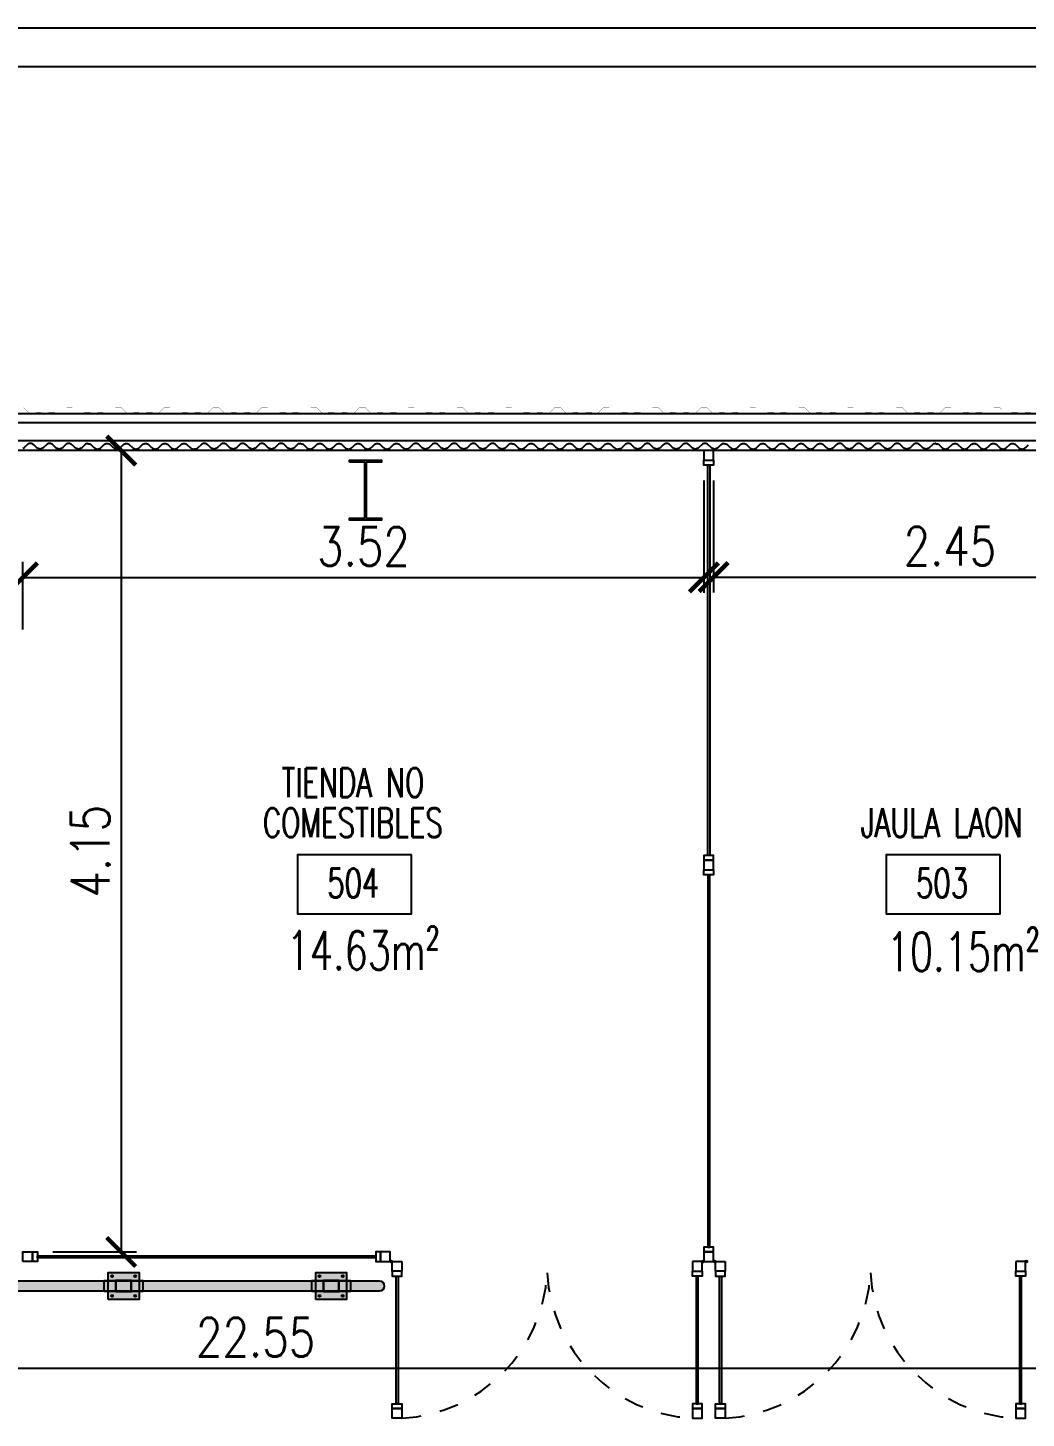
# Model space of a CAD drawing. Header units: millimetres. Extents: x -129 to 3172, y -143 to 919.
# Drawn here: x -38.88 to -33.71, y 36.58 to 43.78 of the extents above; entities that cross this region are included whole.
import ezdxf
from ezdxf.enums import TextEntityAlignment as Align

# ---------------------------------------------------------------- set-up
doc = ezdxf.new("R2010")
doc.units = ezdxf.units.MM
doc.header["$LTSCALE"] = 0.1
doc.linetypes.add('DASHED2', pattern=[0.375, 0.25, -0.125])
doc.linetypes.add('HIDDEN', pattern=[9.525, 6.35, -3.175])
for name, color, linetype in [('A-CHAPA ACANALADA', 8, 'Continuous'), ('A-CHAPA TRAPEZOIDAL', 3, 'Continuous'), ('A-VISTAS', 251, 'Continuous'), ('C-METALICA', 8, 'Continuous'), ('D-PARACHOQUE', 8, 'Continuous'), ('MET-COLUMNA METALICA', 3, 'Continuous'), ('MET-CORREAS DE CV', 1, 'Continuous'), ('MET-LANA VIDRIO', 8, 'Continuous'), ('R-CUADRO REF', 1, 'Continuous'), ('R-NOMBRE LOCAL', 7, 'Continuous'), ('RLV-CORDONES', 2, 'Continuous'), ('zA-COTAS', 1, 'Continuous'), ('zA-TXT SUPS', 2, 'Continuous')]:
    doc.layers.add(name, color=color, linetype=linetype)
doc.styles.add('ROMANS', font='ROMANS.SHX', dxfattribs={"width": 0.8, "height": 0.2})
doc.styles.add('VAUX', font='romans.shx', dxfattribs={"width": 0.85})
doc.linetypes.add('REFERENCIAL CORTE TRANSVERSAL WM$0$BATTING', pattern='A,0.00254,-2.54,[134,ltypeshp.shx,S=2.54,R=0,X=-2.54,Y=0],-5.08,[134,ltypeshp.shx,S=2.54,R=180,X=2.54,Y=0],-2.54', length=10.16254)
doc.dimstyles.new('COTA 1-125', dxfattribs={"dimtxt": 0.2, "dimasz": 0.15, "dimexe": 0.08, "dimexo": 0.08, "dimgap": 0.06, "dimtad": 1, "dimzin": 0, "dimdsep": 46, "dimtxsty": 'ROMANS', "dimblk": 'ARCHTICK', "dimcen": 0, "dimclrd": 256, "dimclre": 8, "dimclrt": 3, "dimadec": 0, "dimazin": 0, "dimtfac": 1, "dimtofl": 0, "dimtmove": 0, "dimatfit": 3, "dimldrblk": 'ARCHTICK', "dimfxl": 1, "dimtolj": 1, "dimtzin": 0, "dimlwd": -1, "dimlwe": -1, "dimarcsym": 0})

# ---------------------------------------------------------------- blocks, each defined once
blk = doc.blocks.new('CMETP')
at = {"layer": 'MET-COLUMNA METALICA'}
blk.add_hatch(color=256, dxfattribs=at).paths.add_polyline_path([(-0.0825, 0), (-0.0825, 0.0097), (-0.0073, 0.0097, 0.414214), (-0.0029, 0.0141), (-0.0029, 0.2958, 0.414214), (-0.0073, 0.3002), (-0.0825, 0.3002), (-0.0825, 0.31), (0.0825, 0.31), (0.0825, 0.3002), (0.0073, 0.3002, 0.414214), (0.0029, 0.2958), (0.0029, 0.0141, 0.414214), (0.0073, 0.0097), (0.0825, 0.0097), (0.0825, 0)])
blk.add_lwpolyline([(0.0825, 0.3002), (0.0825, 0.31), (-0.0825, 0.31), (-0.0825, 0.3002), (-0.0073, 0.3002, -0.414214), (-0.0029, 0.2958), (-0.0029, 0.0141, -0.414214), (-0.0073, 0.0097), (-0.0825, 0.0097), (-0.0825, 0), (0.0825, 0), (0.0825, 0.0097), (0.0073, 0.0097, -0.414214), (0.0029, 0.0141), (0.0029, 0.2958, -0.414214), (0.0073, 0.3002)], format="xyb", close=True, dxfattribs=at)
blk = doc.blocks.new('N Local')
at = {"layer": 'R-CUADRO REF'}
blk.add_lwpolyline([(6337.1934, -934.8286), (6337.93, -934.8286), (6337.93, -935.2124), (6337.1934, -935.2124)], close=True, dxfattribs=at)
at = {"layer": 'R-CUADRO REF', "lineweight": 0, "style": 'VAUX', "width": 0.85}
blk.add_attdef('NUMERO', text='', height=0.1823, dxfattribs=at).set_placement((6337.5847, -935.1061), align=Align.CENTER)
at = {"layer": 'R-NOMBRE LOCAL', "lineweight": 0, "style": 'VAUX', "width": 0.85}
for p in [(6337.5718, -934.4549), (6337.5718, -934.7149)]:
    blk.add_attdef('NOMBRE', text='', height=0.1823, dxfattribs=at).set_placement(p, align=Align.CENTER)
blk = doc.blocks.new('PLT - Parachoque pie')
at = {"layer": 'D-PARACHOQUE'}
blk.add_hatch(color=254, dxfattribs=at).paths.add_polyline_path([(0, 0.16), (0.14, 0.16), (0.14, 0), (0, 0)])
h = blk.add_hatch(color=253, dxfattribs=at)
h.paths.add_polyline_path([(0.041, 0.18), (0.099, 0.18), (0.099, 0.12), (0.041, 0.12)])
h.paths.add_polyline_path([(0.04, 0.12), (0.1, 0.12), (0.1, 0.04), (0.04, 0.04)])
h.paths.add_polyline_path([(0.041, 0.04), (0.099, 0.04), (0.099, -0.02), (0.041, -0.02)])
for points in [[(0, 0.16), (0.14, 0.16), (0.14, 0), (0, 0)], [(0.041, 0.18), (0.099, 0.18), (0.099, 0.12), (0.041, 0.12)], [(0.04, 0.12), (0.1, 0.12), (0.1, 0.04), (0.04, 0.04)], [(0.041, 0.04), (0.099, 0.04), (0.099, -0.02), (0.041, -0.02)]]:
    blk.add_lwpolyline(points, close=True, dxfattribs=at)
for centre in [(0.0184, 0.1398, -0.0122), (0.1216, 0.1398, -0.0122), (0.0184, 0.0202, -0.0122), (0.1216, 0.0202, -0.0122)]:
    blk.add_circle(centre, 0.00498, dxfattribs=at)
blk = doc.blocks.new('_ARCHTICK')
at = {"color": 0, "linetype": 'ByBlock', "const_width": 0.15}
blk.add_lwpolyline([(-0.5, -0.5), (0.5, 0.5)], dxfattribs=at)
blk = doc.blocks.new('*D388')
at = {"layer": 'Defpoints', "color": 0, "transparency": 16777216}
for p in [(-35.3788, 41.5131, -0.0219), (-35.3788, 40.9314), (-38.9038, 40.582, -0.0132)]:
    blk.add_point(p, dxfattribs=at)
at = {"layer": 'zA-COTAS', "color": 8, "linetype": 'HIDDEN', "transparency": 16777216}
for p, q in [((-35.3788, 41.4331), (-35.3788, 40.8514)), ((-38.9038, 40.662), (-38.9038, 41.0114))]:
    blk.add_line(p, q, dxfattribs=at)
at = {"layer": 'zA-COTAS', "transparency": 16777216}
blk.add_line((-38.9038, 40.9314), (-35.3788, 40.9314), dxfattribs=at)
at = {"layer": 'zA-COTAS', "transparency": 16777216, "xscale": 0.15, "yscale": 0.15, "zscale": 0.15, "rotation": 180}
blk.add_blockref('_ARCHTICK', (-38.9038, 40.9314), dxfattribs=at)
at = {"layer": 'zA-COTAS', "transparency": 16777216, "xscale": 0.15, "yscale": 0.15, "zscale": 0.15}
blk.add_blockref('_ARCHTICK', (-35.3788, 40.9314), dxfattribs=at)
at = {"layer": 'zA-COTAS', "color": 3, "transparency": 16777216, "insert": (-37.1413, 41.0914), "char_height": 0.2, "attachment_point": 5, "style": 'ROMANS'}
blk.add_mtext('\\A1;3.52', dxfattribs=at)
blk = doc.blocks.new('*D389')
at = {"layer": 'Defpoints', "color": 0, "transparency": 16777216}
for p in [(-35.3288, 41.5131, -0.0219), (-32.8826, 41.1583, -0.0219), (-32.8826, 40.9329)]:
    blk.add_point(p, dxfattribs=at)
at = {"layer": 'zA-COTAS', "color": 8, "linetype": 'HIDDEN', "transparency": 16777216}
for p, q in [((-35.3288, 41.4331), (-35.3288, 40.8529)), ((-32.8826, 41.0783), (-32.8826, 40.8529))]:
    blk.add_line(p, q, dxfattribs=at)
at = {"layer": 'zA-COTAS', "transparency": 16777216}
blk.add_line((-35.3288, 40.9329), (-32.8826, 40.9329), dxfattribs=at)
at = {"layer": 'zA-COTAS', "transparency": 16777216, "xscale": 0.15, "yscale": 0.15, "zscale": 0.15, "rotation": 180}
blk.add_blockref('_ARCHTICK', (-35.3288, 40.9329), dxfattribs=at)
at = {"layer": 'zA-COTAS', "transparency": 16777216, "xscale": 0.15, "yscale": 0.15, "zscale": 0.15}
blk.add_blockref('_ARCHTICK', (-32.8826, 40.9329), dxfattribs=at)
at = {"layer": 'zA-COTAS', "color": 3, "transparency": 16777216, "insert": (-34.1057, 41.0929), "char_height": 0.2, "attachment_point": 5, "style": 'ROMANS'}
blk.add_mtext('\\A1;2.45', dxfattribs=at)
blk = doc.blocks.new('*D417')
at = {"layer": 'Defpoints', "color": 0, "transparency": 16777216}
for p in [(-38.3828, 41.5881, -0.0117), (-38.8288, 37.4369, -0.003), (-38.3955, 37.4369)]:
    blk.add_point(p, dxfattribs=at)
at = {"layer": 'zA-COTAS', "color": 8, "linetype": 'HIDDEN', "transparency": 16777216}
for p, q in [((-38.4628, 41.5881), (-38.4755, 41.5881)), ((-38.7488, 37.4369), (-38.3155, 37.4369))]:
    blk.add_line(p, q, dxfattribs=at)
at = {"layer": 'zA-COTAS', "transparency": 16777216}
blk.add_line((-38.3955, 41.5881), (-38.3955, 37.4369), dxfattribs=at)
at = {"layer": 'zA-COTAS', "transparency": 16777216, "xscale": 0.15, "yscale": 0.15, "zscale": 0.15}
for p, rotation in [((-38.3955, 41.5881), 90), ((-38.3955, 37.4369), 270)]:
    blk.add_blockref('_ARCHTICK', p, dxfattribs=dict(at, rotation=rotation))
at = {"layer": 'zA-COTAS', "color": 3, "transparency": 16777216, "insert": (-38.5555, 39.5125), "char_height": 0.2, "attachment_point": 5, "rotation": 90, "style": 'ROMANS'}
blk.add_mtext('\\A1;4.15', dxfattribs=at)
blk = doc.blocks.new('*D427')
at = {"layer": 'Defpoints', "color": 0, "transparency": 16777216}
for p in [(-48.9765, 37.1029), (-26.423, 37.1029, 0.0194), (-26.423, 36.8349)]:
    blk.add_point(p, dxfattribs=at)
at = {"layer": 'zA-COTAS', "color": 8, "linetype": 'HIDDEN', "transparency": 16777216}
for p, q in [((-48.9765, 37.0229), (-48.9765, 36.7549)), ((-26.423, 37.0229), (-26.423, 36.7549))]:
    blk.add_line(p, q, dxfattribs=at)
at = {"layer": 'zA-COTAS', "transparency": 16777216}
blk.add_line((-48.9765, 36.8349), (-26.423, 36.8349), dxfattribs=at)
at = {"layer": 'zA-COTAS', "transparency": 16777216, "xscale": 0.15, "yscale": 0.15, "zscale": 0.15, "rotation": 180}
blk.add_blockref('_ARCHTICK', (-48.9765, 36.8349), dxfattribs=at)
at = {"layer": 'zA-COTAS', "transparency": 16777216, "xscale": 0.15, "yscale": 0.15, "zscale": 0.15}
blk.add_blockref('_ARCHTICK', (-26.423, 36.8349), dxfattribs=at)
at = {"layer": 'zA-COTAS', "color": 3, "transparency": 16777216, "insert": (-37.6997, 36.9949), "char_height": 0.2, "attachment_point": 5, "style": 'ROMANS'}
blk.add_mtext('\\A1;22.55', dxfattribs=at)

msp = doc.modelspace()

# ---------------------------------------------------------------- hatches: boundary and pattern name
at = {"layer": 'D-PARACHOQUE'}
h = msp.add_hatch(color=253, dxfattribs=at)
edge = h.paths.add_edge_path()
edge.add_arc((-39.6417, 37.2605), 0.025, 90, 270)
edge.add_line((-39.6417, 37.2355), (-37.0577, 37.2355))
edge.add_arc((-37.0577, 37.2605), 0.025, 270, 450)
edge.add_line((-37.0577, 37.2855), (-39.6417, 37.2855))

# ---------------------------------------------------------------- linework, layer by layer
at = {"layer": 'A-CHAPA ACANALADA'}
for points in [[(-38.5671, 41.6242), (-38.5674, 41.6242, 0.181707), (-38.5843, 41.6178), (-38.5983, 41.6038, -0.414214), (-38.6358, 41.6038), (-38.6499, 41.6178, 0.414214), (-38.6843, 41.6178), (-38.6983, 41.6038, -0.414214), (-38.7358, 41.6038), (-38.7499, 41.6178, 0.414214), (-38.7829, 41.6178), (-38.797, 41.6038, -0.414214), (-38.8345, 41.6038), (-38.8485, 41.6178, 0.414214), (-38.8829, 41.6178), (-38.897, 41.6038, -0.079678), (-38.9038, 41.5989, -0.079678)], [(-38.5677, 41.6242), (-38.5674, 41.6242, -0.181707), (-38.5505, 41.6178), (-38.5364, 41.6038, 0.414214), (-38.4989, 41.6038), (-38.4849, 41.6178, -0.414214), (-38.4505, 41.6178), (-38.4364, 41.6038, 0.414214), (-38.3989, 41.6038), (-38.3849, 41.6178, -0.414214), (-38.3518, 41.6178), (-38.3378, 41.6038, 0.414214), (-38.3003, 41.6038), (-38.2862, 41.6178, -0.414214), (-38.2518, 41.6178), (-38.2378, 41.6038, 0.414214), (-38.2003, 41.6038), (-38.1862, 41.6178, -0.414214), (-38.1532, 41.6178), (-38.1391, 41.6038, 0.414214), (-38.1016, 41.6038), (-38.0876, 41.6178, -0.414214), (-38.0532, 41.6178), (-38.0391, 41.6038, 0.219544), (-38.0177, 41.5959, 0.923906)], [(-37.4677, 41.6242), (-37.468, 41.6242, 0.181707), (-37.4849, 41.6178), (-37.4989, 41.6038, -0.414214), (-37.5364, 41.6038), (-37.5505, 41.6178, 0.414214), (-37.5849, 41.6178), (-37.5989, 41.6038, -0.414214), (-37.6364, 41.6038), (-37.6505, 41.6178, 0.414214), (-37.6836, 41.6178), (-37.6976, 41.6038, -0.414214), (-37.7351, 41.6038), (-37.7492, 41.6178, 0.414214), (-37.7836, 41.6178), (-37.7976, 41.6038, -0.414214), (-37.8351, 41.6038), (-37.8492, 41.6178, 0.414214), (-37.8822, 41.6178), (-37.8963, 41.6038, -0.414214), (-37.9338, 41.6038), (-37.9478, 41.6178, 0.414214), (-37.9822, 41.6178), (-37.9963, 41.6038, -0.219544), (-38.0177, 41.5959, -0.923906)], [(-37.4677, 41.6242), (-37.4674, 41.6242, -0.181707), (-37.4505, 41.6178), (-37.4364, 41.6038, 0.414214), (-37.3989, 41.6038), (-37.3849, 41.6178, -0.414214), (-37.3505, 41.6178), (-37.3364, 41.6038, 0.414214), (-37.2989, 41.6038), (-37.2849, 41.6178, -0.414214), (-37.2518, 41.6178), (-37.2378, 41.6038, 0.414214), (-37.2003, 41.6038), (-37.1862, 41.6178, -0.414214), (-37.1518, 41.6178), (-37.1378, 41.6038, 0.414214), (-37.1003, 41.6038), (-37.0862, 41.6178, -0.414214), (-37.0532, 41.6178), (-37.0391, 41.6038, 0.414214), (-37.0016, 41.6038), (-36.9876, 41.6178, -0.414214), (-36.9532, 41.6178), (-36.9391, 41.6038, 0.219544), (-36.9177, 41.5959, 0.923906)], [(-36.3729, 41.6242), (-36.3732, 41.6242, 0.181707), (-36.3901, 41.6178), (-36.4042, 41.6038, -0.414214), (-36.4417, 41.6038), (-36.4557, 41.6178, 0.414214), (-36.4901, 41.6178), (-36.5042, 41.6038, -0.414214), (-36.5417, 41.6038), (-36.5557, 41.6178, 0.414214), (-36.5888, 41.6178), (-36.6028, 41.6038, -0.414214), (-36.6403, 41.6038), (-36.6544, 41.6178, 0.414214), (-36.6888, 41.6178), (-36.7028, 41.6038, -0.414214), (-36.7403, 41.6038), (-36.7544, 41.6178, 0.414214), (-36.7875, 41.6178), (-36.8015, 41.6038, -0.414214), (-36.839, 41.6038), (-36.853, 41.6178, 0.414214), (-36.8875, 41.6178), (-36.9015, 41.6038, -0.219544), (-36.9229, 41.5959, -0.923906)], [(-36.3735, 41.6242), (-36.3732, 41.6242, -0.181707), (-36.3563, 41.6178), (-36.3423, 41.6038, 0.414214), (-36.3048, 41.6038), (-36.2907, 41.6178, -0.414214), (-36.2563, 41.6178), (-36.2423, 41.6038, 0.414214), (-36.2048, 41.6038), (-36.1907, 41.6178, -0.414214), (-36.1577, 41.6178), (-36.1436, 41.6038, 0.414214), (-36.1061, 41.6038), (-36.0921, 41.6178, -0.414214), (-36.0577, 41.6178), (-36.0436, 41.6038, 0.414214), (-36.0061, 41.6038), (-35.9921, 41.6178, -0.414214), (-35.959, 41.6178), (-35.945, 41.6038, 0.414214), (-35.9074, 41.6038), (-35.8934, 41.6178, -0.414214), (-35.859, 41.6178), (-35.845, 41.6038, 0.219544), (-35.8235, 41.5959, 0.923906)], [(-35.2735, 41.6242), (-35.2738, 41.6242, 0.181707), (-35.2907, 41.6178), (-35.3048, 41.6038, -0.414214), (-35.3423, 41.6038), (-35.3563, 41.6178, 0.414214), (-35.3907, 41.6178), (-35.4048, 41.6038, -0.414214), (-35.4423, 41.6038), (-35.4563, 41.6178, 0.414214), (-35.4894, 41.6178), (-35.5035, 41.6038, -0.414214), (-35.541, 41.6038), (-35.555, 41.6178, 0.414214), (-35.5894, 41.6178), (-35.6035, 41.6038, -0.414214), (-35.641, 41.6038), (-35.655, 41.6178, 0.414214), (-35.6881, 41.6178), (-35.7021, 41.6038, -0.414214), (-35.7396, 41.6038), (-35.7537, 41.6178, 0.414214), (-35.7881, 41.6178), (-35.8021, 41.6038, -0.219544), (-35.8235, 41.5959, -0.923906)], [(-35.2742, 41.6242), (-35.2738, 41.6242, -0.181707), (-35.257, 41.6178), (-35.2429, 41.6038, 0.414214), (-35.2054, 41.6038), (-35.1914, 41.6178, -0.414214), (-35.157, 41.6178), (-35.1429, 41.6038, 0.414214), (-35.1054, 41.6038), (-35.0914, 41.6178, -0.414214), (-35.0583, 41.6178), (-35.0442, 41.6038, 0.414214), (-35.0067, 41.6038), (-34.9927, 41.6178, -0.414214), (-34.9583, 41.6178), (-34.9442, 41.6038, 0.414214), (-34.9067, 41.6038), (-34.8927, 41.6178, -0.414214), (-34.8596, 41.6178), (-34.8456, 41.6038, 0.414214), (-34.8081, 41.6038), (-34.794, 41.6178, -0.414214), (-34.7596, 41.6178), (-34.7456, 41.6038, 0.219544), (-34.7242, 41.5959, 0.923906)], [(-34.1794, 41.6242), (-34.1797, 41.6242, 0.181707), (-34.1966, 41.6178), (-34.2106, 41.6038, -0.414214), (-34.2481, 41.6038), (-34.2622, 41.6178, 0.414214), (-34.2966, 41.6178), (-34.3106, 41.6038, -0.414214), (-34.3481, 41.6038), (-34.3622, 41.6178, 0.414214), (-34.3953, 41.6178), (-34.4093, 41.6038, -0.414214), (-34.4468, 41.6038), (-34.4608, 41.6178, 0.414214), (-34.4953, 41.6178), (-34.5093, 41.6038, -0.414214), (-34.5468, 41.6038), (-34.5608, 41.6178, 0.414214), (-34.5939, 41.6178), (-34.608, 41.6038, -0.414214), (-34.6455, 41.6038), (-34.6595, 41.6178, 0.414214), (-34.6939, 41.6178), (-34.708, 41.6038, -0.219544), (-34.7294, 41.5959, -0.923906)], [(-34.1794, 41.6242), (-34.1791, 41.6242, -0.181707), (-34.1622, 41.6178), (-34.1481, 41.6038, 0.414214), (-34.1106, 41.6038), (-34.0966, 41.6178, -0.414214), (-34.0622, 41.6178), (-34.0481, 41.6038, 0.414214), (-34.0106, 41.6038), (-33.9966, 41.6178, -0.414214), (-33.9635, 41.6178), (-33.9495, 41.6038, 0.414214), (-33.912, 41.6038), (-33.8979, 41.6178, -0.414214), (-33.8635, 41.6178), (-33.8495, 41.6038, 0.414214), (-33.812, 41.6038), (-33.7979, 41.6178, -0.414214), (-33.7648, 41.6178), (-33.7508, 41.6038, 0.414214), (-33.7133, 41.6038), (-33.6992, 41.6178, -0.414214)]]:
    msp.add_lwpolyline(points, format="xyb", dxfattribs=at)
at = {"layer": 'A-CHAPA TRAPEZOIDAL'}
for points in [[(-37.9482, 41.7828, 0.0006, 0.0006, 0), (-37.9782, 41.7828, 0.0006, 0.0006, 0), (-37.9822, 41.7868, 0.0006, 0.0006, 0), (-38.0127, 41.7868, 0.0006, 0.0006, 0), (-38.0167, 41.7828, 0.0006, 0.0006, 0), (-38.0467, 41.7828, 0.0006, 0.0006, 0), (-38.0507, 41.7868, 0.0006, 0.0006, 0), (-38.0807, 41.7868, 0.0006, 0.0006, 0), (-38.0847, 41.7828, 0.0006, 0.0006, 0), (-38.1147, 41.7828, 0.0006, 0.0006, 0), (-38.143, 41.8111, 0.0006, 0.0006, 0), (-38.173, 41.8111, 0.0006, 0.0006, 0), (-38.2013, 41.7828, 0.0006, 0.0006, 0), (-38.2313, 41.7828, 0.0006, 0.0006, 0), (-38.2353, 41.7868, 0.0006, 0.0006, 0), (-38.2653, 41.7868, 0.0006, 0.0006, 0), (-38.2693, 41.7828, 0.0006, 0.0006, 0), (-38.2993, 41.7828, 0.0006, 0.0006, 0), (-38.3033, 41.7868, 0.0006, 0.0006, 0), (-38.3333, 41.7868, 0.0006, 0.0006, 0), (-38.3373, 41.7828, 0.0006, 0.0006, 0), (-38.3673, 41.7828, 0.0006, 0.0006, 0), (-38.3956, 41.8111, 0.0006, 0.0006, 0), (-38.4256, 41.8111, 0.0006, 0.0006, 0), (-38.4539, 41.7828, 0.0006, 0.0006, 0), (-38.4839, 41.7828, 0.0006, 0.0006, 0), (-38.4879, 41.7868, 0.0006, 0.0006, 0), (-38.5179, 41.7868, 0.0006, 0.0006, 0), (-38.5219, 41.7828, 0.0006, 0.0006, 0), (-38.5519, 41.7828, 0.0006, 0.0006, 0), (-38.5559, 41.7868, 0.0006, 0.0006, 0), (-38.5859, 41.7868, 0.0006, 0.0006, 0), (-38.5899, 41.7828, 0.0006, 0.0006, 0), (-38.6199, 41.7828, 0.0006, 0.0006, 0), (-38.6481, 41.8111, 0.0006, 0.0006, 0), (-38.6781, 41.8111, 0.0006, 0.0006, 0), (-38.7064, 41.7828, 0.0006, 0.0006, 0), (-38.7364, 41.7828, 0.0006, 0.0006, 0), (-38.7404, 41.7868, 0.0006, 0.0006, 0), (-38.7704, 41.7868, 0.0006, 0.0006, 0), (-38.7744, 41.7828, 0.0006, 0.0006, 0), (-38.8044, 41.7828, 0.0006, 0.0006, 0), (-38.8084, 41.7868, 0.0006, 0.0006, 0), (-38.8384, 41.7868, 0.0006, 0.0006, 0), (-38.8424, 41.7828, 0.0006, 0.0006, 0), (-38.8724, 41.7828, 0.0006, 0.0006, 0), (-38.9007, 41.8111, 0.0006, 0.0006, 0)], [(-36.4322, 41.7828, 0.0006, 0.0006, 0), (-36.4622, 41.7828, 0.0006, 0.0006, 0), (-36.4662, 41.7868, 0.0006, 0.0006, 0), (-36.4967, 41.7868, 0.0006, 0.0006, 0), (-36.5007, 41.7828, 0.0006, 0.0006, 0), (-36.5307, 41.7828, 0.0006, 0.0006, 0), (-36.5347, 41.7868, 0.0006, 0.0006, 0), (-36.5647, 41.7868, 0.0006, 0.0006, 0), (-36.5687, 41.7828, 0.0006, 0.0006, 0), (-36.5987, 41.7828, 0.0006, 0.0006, 0), (-36.627, 41.8111, 0.0006, 0.0006, 0), (-36.657, 41.8111, 0.0006, 0.0006, 0), (-36.6853, 41.7828, 0.0006, 0.0006, 0), (-36.7153, 41.7828, 0.0006, 0.0006, 0), (-36.7193, 41.7868, 0.0006, 0.0006, 0), (-36.7493, 41.7868, 0.0006, 0.0006, 0), (-36.7533, 41.7828, 0.0006, 0.0006, 0), (-36.7833, 41.7828, 0.0006, 0.0006, 0), (-36.7873, 41.7868, 0.0006, 0.0006, 0), (-36.8173, 41.7868, 0.0006, 0.0006, 0), (-36.8213, 41.7828, 0.0006, 0.0006, 0), (-36.8513, 41.7828, 0.0006, 0.0006, 0), (-36.8796, 41.8111, 0.0006, 0.0006, 0), (-36.9096, 41.8111, 0.0006, 0.0006, 0), (-36.9379, 41.7828, 0.0006, 0.0006, 0), (-36.9679, 41.7828, 0.0006, 0.0006, 0), (-36.9719, 41.7868, 0.0006, 0.0006, 0), (-37.0019, 41.7868, 0.0006, 0.0006, 0), (-37.0059, 41.7828, 0.0006, 0.0006, 0), (-37.0359, 41.7828, 0.0006, 0.0006, 0), (-37.0399, 41.7868, 0.0006, 0.0006, 0), (-37.0699, 41.7868, 0.0006, 0.0006, 0), (-37.0739, 41.7828, 0.0006, 0.0006, 0), (-37.1039, 41.7828, 0.0006, 0.0006, 0), (-37.1322, 41.8111, 0.0006, 0.0006, 0), (-37.1622, 41.8111, 0.0006, 0.0006, 0), (-37.1905, 41.7828, 0.0006, 0.0006, 0), (-37.2205, 41.7828, 0.0006, 0.0006, 0), (-37.2245, 41.7868, 0.0006, 0.0006, 0), (-37.2545, 41.7868, 0.0006, 0.0006, 0), (-37.2585, 41.7828, 0.0006, 0.0006, 0), (-37.2885, 41.7828, 0.0006, 0.0006, 0), (-37.2925, 41.7868, 0.0006, 0.0006, 0), (-37.3225, 41.7868, 0.0006, 0.0006, 0), (-37.3265, 41.7828, 0.0006, 0.0006, 0), (-37.3565, 41.7828, 0.0006, 0.0006, 0), (-37.3847, 41.8111, 0.0006, 0.0006, 0), (-37.4147, 41.8111, 0.0006, 0.0006, 0), (-37.443, 41.7828, 0.0006, 0.0006, 0), (-37.473, 41.7828, 0.0006, 0.0006, 0), (-37.477, 41.7868, 0.0006, 0.0006, 0), (-37.507, 41.7868, 0.0006, 0.0006, 0), (-37.511, 41.7828, 0.0006, 0.0006, 0), (-37.541, 41.7828, 0.0006, 0.0006, 0), (-37.545, 41.7868, 0.0006, 0.0006, 0), (-37.575, 41.7868, 0.0006, 0.0006, 0), (-37.579, 41.7828, 0.0006, 0.0006, 0), (-37.609, 41.7828, 0.0006, 0.0006, 0), (-37.6373, 41.8111, 0.0006, 0.0006, 0), (-37.6673, 41.8111, 0.0006, 0.0006, 0), (-37.6956, 41.7828, 0.0006, 0.0006, 0), (-37.7256, 41.7828, 0.0006, 0.0006, 0), (-37.7296, 41.7868, 0.0006, 0.0006, 0), (-37.7596, 41.7868, 0.0006, 0.0006, 0), (-37.7636, 41.7828, 0.0006, 0.0006, 0), (-37.7936, 41.7828, 0.0006, 0.0006, 0), (-37.7976, 41.7868, 0.0006, 0.0006, 0), (-37.8276, 41.7868, 0.0006, 0.0006, 0), (-37.8316, 41.7828, 0.0006, 0.0006, 0), (-37.8616, 41.7828, 0.0006, 0.0006, 0), (-37.8899, 41.8111, 0.0006, 0.0006, 0), (-37.9199, 41.8111, 0.0006, 0.0006, 0), (-37.9482, 41.7828, 0, 0, 0)], [(-35.4104, 41.7943, 0.0006, 0.0006, 0), (-35.4219, 41.7828, 0.0006, 0.0006, 0), (-35.4519, 41.7828, 0.0006, 0.0006, 0), (-35.4559, 41.7868, 0.0006, 0.0006, 0), (-35.4859, 41.7868, 0.0006, 0.0006, 0), (-35.4899, 41.7828, 0.0006, 0.0006, 0), (-35.5199, 41.7828, 0.0006, 0.0006, 0), (-35.5239, 41.7868, 0.0006, 0.0006, 0), (-35.5539, 41.7868, 0.0006, 0.0006, 0), (-35.5579, 41.7828, 0.0006, 0.0006, 0), (-35.5879, 41.7828, 0.0006, 0.0006, 0), (-35.6162, 41.8111, 0.0006, 0.0006, 0), (-35.6462, 41.8111, 0.0006, 0.0006, 0), (-35.6745, 41.7828, 0.0006, 0.0006, 0), (-35.7045, 41.7828, 0.0006, 0.0006, 0), (-35.7085, 41.7868, 0.0006, 0.0006, 0), (-35.7385, 41.7868, 0.0006, 0.0006, 0), (-35.7425, 41.7828, 0.0006, 0.0006, 0), (-35.7725, 41.7828, 0.0006, 0.0006, 0), (-35.7765, 41.7868, 0.0006, 0.0006, 0), (-35.8065, 41.7868, 0.0006, 0.0006, 0), (-35.8105, 41.7828, 0.0006, 0.0006, 0), (-35.8405, 41.7828, 0.0006, 0.0006, 0), (-35.8688, 41.8111, 0.0006, 0.0006, 0), (-35.8988, 41.8111, 0.0006, 0.0006, 0), (-35.927, 41.7828, 0.0006, 0.0006, 0), (-35.957, 41.7828, 0.0006, 0.0006, 0), (-35.961, 41.7868, 0.0006, 0.0006, 0), (-35.991, 41.7868, 0.0006, 0.0006, 0), (-35.995, 41.7828, 0.0006, 0.0006, 0), (-36.025, 41.7828, 0.0006, 0.0006, 0), (-36.029, 41.7868, 0.0006, 0.0006, 0), (-36.059, 41.7868, 0.0006, 0.0006, 0), (-36.063, 41.7828, 0.0006, 0.0006, 0), (-36.093, 41.7828, 0.0006, 0.0006, 0), (-36.1213, 41.8111, 0.0006, 0.0006, 0), (-36.1513, 41.8111, 0.0006, 0.0006, 0), (-36.1796, 41.7828, 0.0006, 0.0006, 0), (-36.2096, 41.7828, 0.0006, 0.0006, 0), (-36.2136, 41.7868, 0.0006, 0.0006, 0), (-36.2436, 41.7868, 0.0006, 0.0006, 0), (-36.2476, 41.7828, 0.0006, 0.0006, 0), (-36.2776, 41.7828, 0.0006, 0.0006, 0), (-36.2816, 41.7868, 0.0006, 0.0006, 0), (-36.3116, 41.7868, 0.0006, 0.0006, 0), (-36.3156, 41.7828, 0.0006, 0.0006, 0), (-36.3456, 41.7828, 0.0006, 0.0006, 0), (-36.3739, 41.8111, 0.0006, 0.0006, 0), (-36.4039, 41.8111, 0.0006, 0.0006, 0), (-36.4322, 41.7828, 0, 0, 0)], [(-34.6636, 41.7828, 0.0006, 0.0006, 0), (-34.6936, 41.7828, 0.0006, 0.0006, 0), (-34.6976, 41.7868, 0.0006, 0.0006, 0), (-34.7282, 41.7868, 0.0006, 0.0006, 0), (-34.7322, 41.7828, 0.0006, 0.0006, 0), (-34.7622, 41.7828, 0.0006, 0.0006, 0), (-34.7662, 41.7868, 0.0006, 0.0006, 0), (-34.7962, 41.7868, 0.0006, 0.0006, 0), (-34.8002, 41.7828, 0.0006, 0.0006, 0), (-34.8302, 41.7828, 0.0006, 0.0006, 0), (-34.8585, 41.8111, 0.0006, 0.0006, 0), (-34.8885, 41.8111, 0.0006, 0.0006, 0), (-34.9168, 41.7828, 0.0006, 0.0006, 0), (-34.9468, 41.7828, 0.0006, 0.0006, 0), (-34.9508, 41.7868, 0.0006, 0.0006, 0), (-34.9808, 41.7868, 0.0006, 0.0006, 0), (-34.9848, 41.7828, 0.0006, 0.0006, 0), (-35.0148, 41.7828, 0.0006, 0.0006, 0), (-35.0188, 41.7868, 0.0006, 0.0006, 0), (-35.0488, 41.7868, 0.0006, 0.0006, 0), (-35.0528, 41.7828, 0.0006, 0.0006, 0), (-35.0828, 41.7828, 0.0006, 0.0006, 0), (-35.111, 41.8111, 0.0006, 0.0006, 0), (-35.141, 41.8111, 0.0006, 0.0006, 0), (-35.1693, 41.7828, 0.0006, 0.0006, 0), (-35.1993, 41.7828, 0.0006, 0.0006, 0), (-35.2033, 41.7868, 0.0006, 0.0006, 0), (-35.2333, 41.7868, 0.0006, 0.0006, 0), (-35.2373, 41.7828, 0.0006, 0.0006, 0), (-35.2673, 41.7828, 0.0006, 0.0006, 0), (-35.2713, 41.7868, 0.0006, 0.0006, 0), (-35.3013, 41.7868, 0.0006, 0.0006, 0), (-35.3053, 41.7828, 0.0006, 0.0006, 0), (-35.3353, 41.7828, 0.0006, 0.0006, 0), (-35.3636, 41.8111, 0.0006, 0.0006, 0), (-35.3936, 41.8111, 0.0006, 0.0006, 0), (-35.4219, 41.7828, 0.0006, 0.0006, 0), (-35.4519, 41.7828, 0.0006, 0.0006, 0), (-35.4559, 41.7868, 0.0006, 0.0006, 0), (-35.4859, 41.7868, 0.0006, 0.0006, 0), (-35.4899, 41.7828, 0.0006, 0.0006, 0), (-35.5199, 41.7828, 0.0006, 0.0006, 0), (-35.5239, 41.7868, 0.0006, 0.0006, 0), (-35.5539, 41.7868, 0.0006, 0.0006, 0), (-35.5579, 41.7828, 0.0006, 0.0006, 0), (-35.5879, 41.7828, 0.0006, 0.0006, 0), (-35.6162, 41.8111, 0.0006, 0.0006, 0), (-35.6462, 41.8111, 0.0006, 0.0006, 0), (-35.6745, 41.7828, 0.0006, 0.0006, 0), (-35.7045, 41.7828, 0.0006, 0.0006, 0), (-35.7085, 41.7868, 0.0006, 0.0006, 0), (-35.7385, 41.7868, 0.0006, 0.0006, 0), (-35.7425, 41.7828, 0.0006, 0.0006, 0), (-35.7725, 41.7828, 0.0006, 0.0006, 0), (-35.7765, 41.7868, 0.0006, 0.0006, 0), (-35.8065, 41.7868, 0.0006, 0.0006, 0), (-35.8105, 41.7828, 0.0006, 0.0006, 0), (-35.8405, 41.7828, 0.0006, 0.0006, 0), (-35.8436, 41.786, 0.0006, 0.0006, 0)], [(-33.6874, 41.7868, 0.0006, 0.0006, 0), (-33.7174, 41.7868, 0.0006, 0.0006, 0), (-33.7214, 41.7828, 0.0006, 0.0006, 0), (-33.7514, 41.7828, 0.0006, 0.0006, 0), (-33.7554, 41.7868, 0.0006, 0.0006, 0), (-33.7854, 41.7868, 0.0006, 0.0006, 0), (-33.7894, 41.7828, 0.0006, 0.0006, 0), (-33.8194, 41.7828, 0.0006, 0.0006, 0), (-33.8476, 41.8111, 0.0006, 0.0006, 0), (-33.8776, 41.8111, 0.0006, 0.0006, 0), (-33.9059, 41.7828, 0.0006, 0.0006, 0), (-33.9359, 41.7828, 0.0006, 0.0006, 0), (-33.9399, 41.7868, 0.0006, 0.0006, 0), (-33.9699, 41.7868, 0.0006, 0.0006, 0), (-33.9739, 41.7828, 0.0006, 0.0006, 0), (-34.0039, 41.7828, 0.0006, 0.0006, 0), (-34.0079, 41.7868, 0.0006, 0.0006, 0), (-34.0379, 41.7868, 0.0006, 0.0006, 0), (-34.0419, 41.7828, 0.0006, 0.0006, 0), (-34.0719, 41.7828, 0.0006, 0.0006, 0), (-34.1002, 41.8111, 0.0006, 0.0006, 0), (-34.1302, 41.8111, 0.0006, 0.0006, 0), (-34.1585, 41.7828, 0.0006, 0.0006, 0), (-34.1885, 41.7828, 0.0006, 0.0006, 0), (-34.1925, 41.7868, 0.0006, 0.0006, 0), (-34.2225, 41.7868, 0.0006, 0.0006, 0), (-34.2265, 41.7828, 0.0006, 0.0006, 0), (-34.2565, 41.7828, 0.0006, 0.0006, 0), (-34.2605, 41.7868, 0.0006, 0.0006, 0), (-34.2905, 41.7868, 0.0006, 0.0006, 0), (-34.2945, 41.7828, 0.0006, 0.0006, 0), (-34.3245, 41.7828, 0.0006, 0.0006, 0), (-34.3528, 41.8111, 0.0006, 0.0006, 0), (-34.3828, 41.8111, 0.0006, 0.0006, 0), (-34.4111, 41.7828, 0.0006, 0.0006, 0), (-34.4411, 41.7828, 0.0006, 0.0006, 0), (-34.4451, 41.7868, 0.0006, 0.0006, 0), (-34.4751, 41.7868, 0.0006, 0.0006, 0), (-34.4791, 41.7828, 0.0006, 0.0006, 0), (-34.5091, 41.7828, 0.0006, 0.0006, 0), (-34.5131, 41.7868, 0.0006, 0.0006, 0), (-34.5431, 41.7868, 0.0006, 0.0006, 0), (-34.5471, 41.7828, 0.0006, 0.0006, 0), (-34.5771, 41.7828, 0.0006, 0.0006, 0), (-34.6053, 41.8111, 0.0006, 0.0006, 0), (-34.6353, 41.8111, 0.0006, 0.0006, 0), (-34.6636, 41.7828, 0, 0, 0)]]:
    msp.add_lwpolyline(points, format="xyseb", dxfattribs=at)
at = {"layer": 'A-VISTAS'}
msp.add_line((-20.9886, 41.588), (-41.5288, 41.5881), dxfattribs=at)
at = {"layer": 'C-METALICA'}
for points in [[(-35.3788, 41.5881), (-35.3788, 41.5381), (-35.3288, 41.5381), (-35.3288, 41.5881)], [(-35.3488, 41.5131), (-35.3488, 39.4908), (-35.3588, 39.4908), (-35.3588, 41.5131)], [(-35.3788, 39.4658), (-35.3788, 39.4158), (-35.3288, 39.4158), (-35.3288, 39.4658)], [(-35.3788, 39.4658), (-35.3788, 39.4158), (-35.3288, 39.4158), (-35.3288, 39.4658)], [(-35.3488, 37.4616), (-35.3488, 39.3908), (-35.3588, 39.3908), (-35.3588, 37.4616)], [(-38.9038, 37.3869), (-38.9038, 37.4369), (-38.8538, 37.4369), (-38.8538, 37.3869)], [(-38.8288, 37.4169), (-37.0774, 37.4169), (-37.0774, 37.4069), (-38.8288, 37.4069)], [(-37.0024, 37.3869), (-37.0024, 37.4369), (-37.0524, 37.4369), (-37.0524, 37.3869)], [(-36.9424, 37.3869), (-36.9424, 37.3369), (-36.9924, 37.3369), (-36.9924, 37.3869)], [(-35.4388, 37.3869), (-35.4388, 37.3369), (-35.3888, 37.3369), (-35.3888, 37.3869)], [(-35.3288, 37.3869), (-35.3288, 37.4369), (-35.3788, 37.4369), (-35.3788, 37.3869)], [(-35.2688, 37.3869), (-35.2688, 37.3369), (-35.3188, 37.3369), (-35.3188, 37.3869)], [(-33.7652, 37.3869), (-33.7652, 37.3369), (-33.7152, 37.3369), (-33.7152, 37.3869)], [(-36.9724, 36.6508), (-36.9724, 37.3119), (-36.9624, 37.3119), (-36.9624, 36.6508)], [(-35.4088, 36.6508), (-35.4088, 37.3119), (-35.4188, 37.3119), (-35.4188, 36.6508)], [(-35.2988, 36.6508), (-35.2988, 37.3119), (-35.2888, 37.3119), (-35.2888, 36.6508)], [(-33.7352, 36.6508), (-33.7352, 37.3119), (-33.7452, 37.3119), (-33.7452, 36.6508)], [(-36.9424, 36.6258), (-36.9424, 36.5758), (-36.9924, 36.5758), (-36.9924, 36.6258)], [(-35.4388, 36.6258), (-35.4388, 36.5758), (-35.3888, 36.5758), (-35.3888, 36.6258)], [(-35.2688, 36.6258), (-35.2688, 36.5758), (-35.3188, 36.5758), (-35.3188, 36.6258)], [(-33.7652, 36.6258), (-33.7652, 36.5758), (-33.7152, 36.5758), (-33.7152, 36.6258)]]:
    msp.add_lwpolyline(points, close=True, dxfattribs=at)
for points in [[(-35.3288, 41.5381), (-35.3288, 41.5131), (-35.3788, 41.5131), (-35.3788, 41.5381), (-35.3288, 41.5381)], [(-35.3288, 39.4658), (-35.3288, 39.4908), (-35.3788, 39.4908), (-35.3788, 39.4658), (-35.3288, 39.4658)], [(-35.3288, 39.4658), (-35.3288, 39.4908), (-35.3788, 39.4908), (-35.3788, 39.4658), (-35.3288, 39.4658)], [(-35.3288, 39.4158), (-35.3288, 39.3908), (-35.3788, 39.3908), (-35.3788, 39.4158), (-35.3288, 39.4158)], [(-35.3288, 39.4158), (-35.3288, 39.3908), (-35.3788, 39.3908), (-35.3788, 39.4158), (-35.3288, 39.4158)], [(-35.3288, 37.4369), (-35.3288, 37.4619), (-35.3788, 37.4619), (-35.3788, 37.4369), (-35.3288, 37.4369)], [(-38.8538, 37.4369), (-38.8288, 37.4369), (-38.8288, 37.3869), (-38.8538, 37.3869), (-38.8538, 37.4369)], [(-37.0524, 37.4369), (-37.0774, 37.4369), (-37.0774, 37.3869), (-37.0524, 37.3869), (-37.0524, 37.4369)], [(-36.9924, 37.3369), (-36.9924, 37.3119), (-36.9424, 37.3119), (-36.9424, 37.3369), (-36.9924, 37.3369)], [(-35.3888, 37.3369), (-35.3888, 37.3119), (-35.4388, 37.3119), (-35.4388, 37.3369), (-35.3888, 37.3369)], [(-35.3188, 37.3369), (-35.3188, 37.3119), (-35.2688, 37.3119), (-35.2688, 37.3369), (-35.3188, 37.3369)], [(-33.7152, 37.3366), (-33.7152, 37.3116), (-33.7652, 37.3116), (-33.7652, 37.3366), (-33.7152, 37.3366)], [(-36.9924, 36.6258), (-36.9924, 36.6508), (-36.9424, 36.6508), (-36.9424, 36.6258), (-36.9924, 36.6258)], [(-35.3888, 36.6258), (-35.3888, 36.6508), (-35.4388, 36.6508), (-35.4388, 36.6258), (-35.3888, 36.6258)], [(-35.3188, 36.6258), (-35.3188, 36.6508), (-35.2688, 36.6508), (-35.2688, 36.6258), (-35.3188, 36.6258)], [(-33.7152, 36.6258), (-33.7152, 36.6508), (-33.7652, 36.6508), (-33.7652, 36.6258), (-33.7152, 36.6258)]]:
    msp.add_lwpolyline(points, dxfattribs=at)
for centre in [(-36.9974, 37.3869), (-35.3838, 37.3869), (-35.3238, 37.3869), (-33.7102, 37.3869)]:
    msp.add_circle(centre, 0.005, dxfattribs=at)
at = {"layer": 'C-METALICA', "color": 8, "linetype": 'DASHED2'}
for centre, start, end in [((-36.9849, 37.3703), 273.06478, 357.00363), ((-35.3963, 37.3703), 182.99637, 266.93522), ((-35.3113, 37.3703), 273.06478, 357.00363), ((-33.7227, 37.3703), 182.99637, 266.93522)]:
    msp.add_arc(centre, 0.7954, start, end, dxfattribs=at)
at = {"layer": 'D-PARACHOQUE'}
msp.add_lwpolyline([(-39.6417, 37.2355), (-37.0577, 37.2355, 1), (-37.0577, 37.2855), (-39.6417, 37.2855, 1), (-39.6417, 37.2355), (-39.6417, 37.2355)], format="xyb", dxfattribs=at)
at = {"layer": 'MET-CORREAS DE CV'}
for p, q in [((-26.224, 41.778), (-41.5288, 41.778)), ((-26.224, 41.638), (-41.5293, 41.638))]:
    msp.add_line(p, q, dxfattribs=at)
at = {"layer": 'MET-LANA VIDRIO', "linetype": 'REFERENCIAL CORTE TRANSVERSAL WM$0$BATTING', "ltscale": 0.025}
msp.add_lwpolyline([(-41.4432, 41.7338), (-26.3251, 41.7338), (-26.3251, 39.5297)], dxfattribs=at)
at = {"layer": 'RLV-CORDONES', "elevation": 0.0004}
msp.add_lwpolyline([(-55.6249, 43.778), (-14.3976, 43.778)], dxfattribs=at)
at = {"layer": 'RLV-CORDONES', "color": 253, "elevation": 0.0004}
msp.add_lwpolyline([(-55.6249, 43.578), (-13.7467, 43.578)], dxfattribs=at)

# ---------------------------------------------------------------- block references
ref = msp.add_blockref('N Local', (5032.8613, 787.3575, 0.0053), dxfattribs=dict(xscale=-0.7999999999999545, yscale=0.8000000000000114, zscale=0.8))
ref.add_attrib('NUMERO', '504', dxfattribs={"layer": 'R-CUADRO REF', "lineweight": 0, "height": 0.15, "style": 'VAUX', "width": 0.7}).set_placement((-37.1939, 39.2726, 0.0053), align=Align.CENTER)
ref.add_attrib('NOMBRE', 'TIENDA NO', dxfattribs={"layer": 'R-NOMBRE LOCAL', "lineweight": 0, "height": 0.15, "style": 'VAUX', "width": 0.7}).set_placement((-37.1961, 39.7935, 0.0053), align=Align.CENTER)
ref.add_attrib('NOMBRE', 'COMESTIBLES', dxfattribs={"layer": 'R-NOMBRE LOCAL', "lineweight": 0, "height": 0.15, "style": 'VAUX', "width": 0.7}).set_placement((-37.1961, 39.5856, 0.0053), align=Align.CENTER)
ref = msp.add_blockref('N Local', (5035.9089, 787.3575, 0.0053), dxfattribs=dict(xscale=-0.7999999999999545, yscale=0.8000000000000114, zscale=0.8))
ref.add_attrib('NUMERO', '503', dxfattribs={"layer": 'R-CUADRO REF', "lineweight": 0, "height": 0.15, "style": 'VAUX', "width": 0.7}).set_placement((-34.1463, 39.2726, 0.0053), align=Align.CENTER)
ref.add_attrib('NOMBRE', 'JAULA LAON', dxfattribs={"layer": 'R-NOMBRE LOCAL', "lineweight": 0, "height": 0.15, "style": 'VAUX', "width": 0.7}).set_placement((-34.1486, 39.5856, 0.0053), align=Align.CENTER)
at = {"rotation": 90.00000000000001}
for p in [(-38.3032, 37.1905), (-37.2288, 37.1905)]:
    msp.add_blockref('PLT - Parachoque pie', p, dxfattribs=at)
at = {"layer": 'MET-COLUMNA METALICA', "xscale": -1}
msp.add_blockref('CMETP', (-37.1308, 41.2281), dxfattribs=at)

# ---------------------------------------------------------------- texts
at = {"layer": 'zA-TXT SUPS', "char_height": 0.2, "width": 4.465041, "attachment_point": 1, "line_spacing_factor": 0.999789, "style": 'VAUX'}
for s, insert in [('\\pi1.82252;{\\W0.7;14.63m²}', (-39.3615, 39.0987, 0.0116)), ('\\pi1.82252;{\\W0.7;10.15m²}', (-36.2552, 39.092, 0.0202))]:
    msp.add_mtext(s, dxfattribs=dict(at, insert=insert))

# ---------------------------------------------------------------- dimensions: what is measured, and where the dimension line sits
at = {"layer": 'zA-COTAS'}
dim = msp.add_linear_dim(base=(-38.3955, 37.4369, 0.0117), p1=(-38.3828, 41.5881), p2=(-38.8288, 37.4369, 0.0086), angle=90, dimstyle='COTA 1-125', dxfattribs=at)
dim.commit()
dim.dimension.update_dxf_attribs({"geometry": '*D417', "text_midpoint": (-38.5555, 39.5125, 0.0117)})
for base, p1, p2, picture, middle in [((-35.378788, 40.931363, 0.021867), (-38.903787, 40.581988, 0.008641), (-35.378788, 41.513066), '*D388', (-37.141288, 41.091363, 0.021867)), ((-32.8826, 40.9329, 0.0219), (-35.3288, 41.5131), (-32.8826, 41.1583), '*D389', (-34.1057, 41.0929, 0.0219)), ((-26.423, 36.8349, 0.0219), (-48.9765, 37.1029, 0.0219), (-26.423, 37.1029, 0.0413), '*D427', (-37.6997, 36.9949, 0.0219))]:
    dim = msp.add_linear_dim(base=base, p1=p1, p2=p2, dimstyle='COTA 1-125', dxfattribs=at)
    dim.commit()
    dim.dimension.update_dxf_attribs({"geometry": picture, "text_midpoint": middle})

doc.saveas('drawing.dxf')
